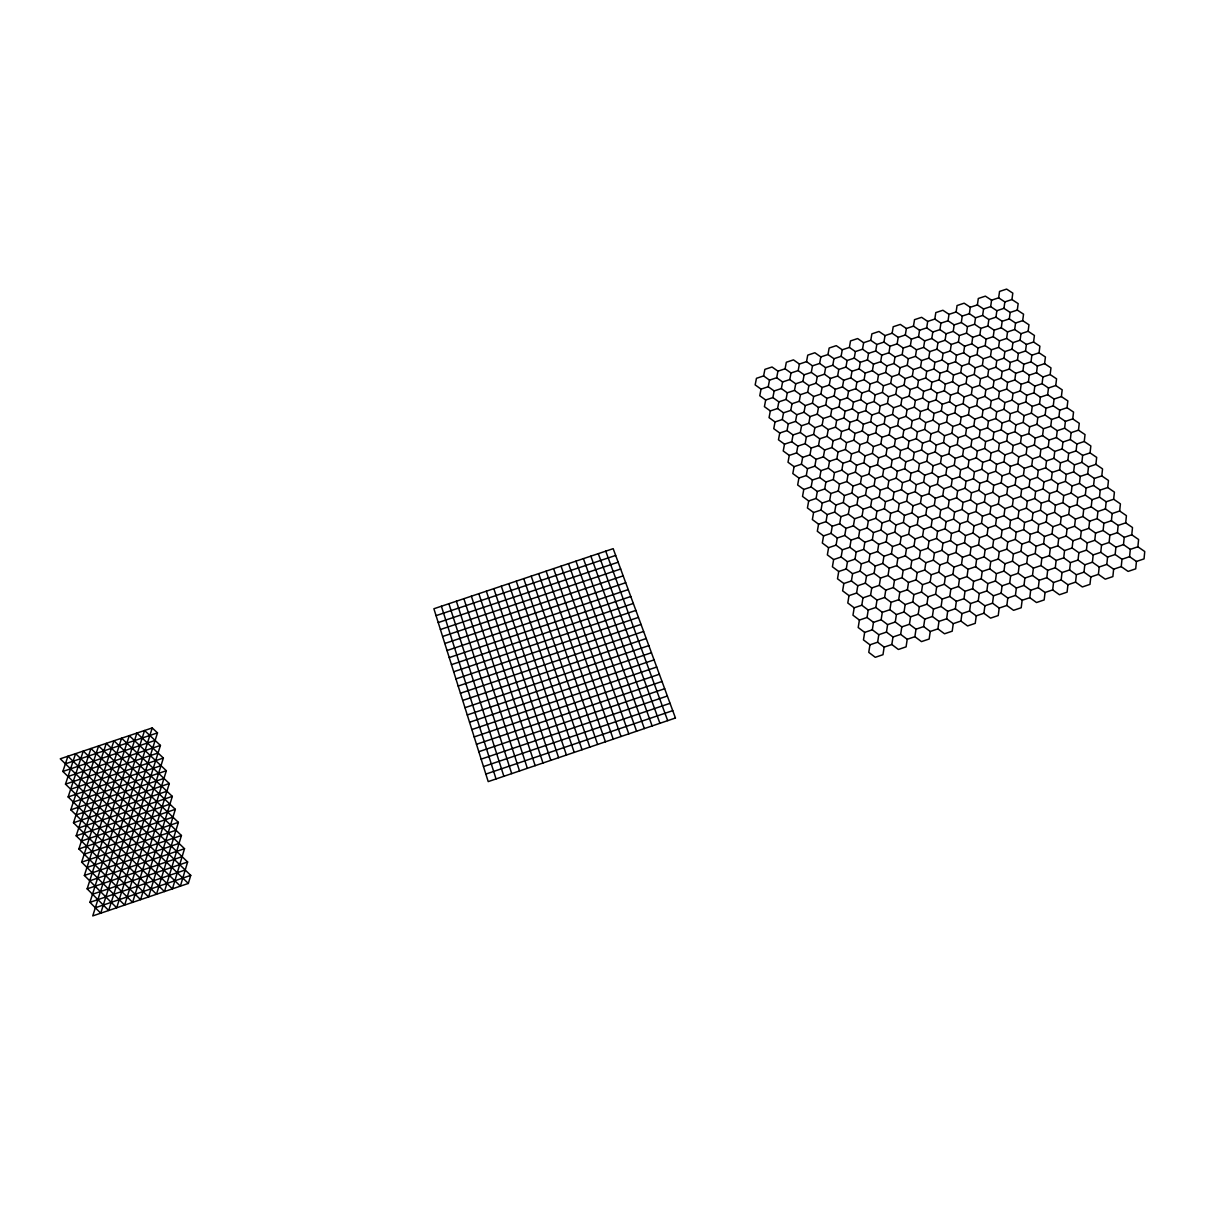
<?xml version="1.0" encoding="UTF-8"?>
<svg xmlns="http://www.w3.org/2000/svg" width="1205" height="1205" viewBox="0 0 1205 1205"><rect width="100%" height="100%" fill="white"/><g stroke="black" fill="none" stroke-linecap="round" stroke-linejoin="round"><path stroke-width="1.5" d="M1136.436 561.455L1135.713 568.82L1128.106 571.411L1121.237 566.621L1113.631 569.197L1106.793 564.422L1099.201 566.998L1092.393 562.223L1084.801 564.799L1078.038 560.039L1070.447 562.615L1063.714 557.855L1056.137 560.43L1049.435 555.686L1041.858 558.246L1035.185 553.517L1027.624 556.077L1020.981 551.348L1013.42 553.908L1006.808 549.194L999.261 551.739L992.679 547.04L985.133 549.585L978.581 544.901L971.049 547.447L964.527 542.747L957.011 545.293L950.504 540.623L942.988 543.154L936.526 538.484L929.025 541.03L922.578 536.376L915.092 538.891L908.675 534.252L901.189 536.782L894.803 532.143L887.332 534.659L880.976 530.034L873.505 532.55L867.178 527.926L859.707 530.441L853.426 525.832L845.955 528.347L839.704 523.753L832.248 526.254L826.012 521.66L818.572 524.16L812.366 519.581L813.601 512.517L821.027 510.031L827.233 514.58L834.673 512.095L840.894 516.659L848.335 514.158L854.601 518.737L862.057 516.237L868.338 520.816L875.794 518.316L882.12 522.91L889.576 520.394L895.918 525.003L903.389 522.488L909.775 527.097L917.246 524.582L923.663 529.206L931.134 526.675L937.58 531.315L945.066 528.784L951.528 533.423L959.029 530.893L965.536 535.547L973.038 533.017L979.56 537.671L987.076 535.14L993.628 539.81L1001.159 537.264L1007.741 541.949L1015.273 539.403L1021.885 544.088L1029.432 541.542L1036.074 546.242L1043.62 543.681L1050.293 548.395L1057.854 545.835L1064.557 550.564L1072.119 547.989L1078.852 552.718L1086.428 550.158L1093.191 554.903L1100.767 552.327L1107.576 557.072L1115.152 554.511L1121.991 559.256L1129.582 556.68L1136.436 561.455L1144.042 558.879L1144.75 551.529L1137.882 546.799L1130.305 549.36L1123.482 544.63L1115.905 547.191L1109.112 542.476L1101.551 545.037L1094.773 540.322L1087.226 542.883L1080.493 538.168L1072.947 540.729L1066.229 536.029L1058.698 538.59L1052.025 533.89L1044.494 536.451L1037.851 531.767L1030.32 534.312L1023.708 529.643L1016.192 532.188L1009.609 527.534L1002.093 530.064L995.541 525.41L988.04 527.941L981.518 523.316L974.032 525.832L967.525 521.208L960.039 523.738L953.577 519.114L946.106 521.629L939.659 517.02L932.188 519.536L925.786 514.942L918.331 517.457L911.944 512.863L904.488 515.379L898.147 510.784L890.691 513.3L884.38 508.721L876.939 511.221L870.643 506.657L863.217 509.158L856.951 504.609L849.525 507.094L843.289 502.545L835.878 505.046L829.673 500.512L822.262 502.997L816.086 498.463L808.676 500.949L802.53 496.43L803.78 489.456L811.161 486.971L817.306 491.474L824.702 488.989L830.878 493.508L838.273 491.022L844.479 495.541L851.875 493.056L858.111 497.575L865.521 495.089L871.787 499.623L879.213 497.123L885.494 501.672L892.92 499.171L899.246 503.72L906.672 501.22L913.029 505.784L920.469 503.283L926.841 507.847L934.297 505.332L940.698 509.911L948.154 507.41L954.601 511.989L962.057 509.474L968.519 514.068L975.99 511.553L982.482 516.162L989.968 513.646L996.49 518.255L1003.976 515.725L1010.528 520.349L1018.029 517.819L1024.611 522.458L1032.113 519.927L1038.725 524.567L1046.226 522.036L1052.884 526.69L1060.4 524.145L1067.073 528.799L1074.589 526.269L1081.307 530.938L1088.823 528.377L1095.571 533.062L1103.102 530.516L1109.88 535.201L1117.412 532.655L1124.22 537.355L1131.766 534.794L1138.604 539.494L1137.882 546.799M1129.582 556.68L1130.305 549.36M1131.766 534.794L1132.504 527.534L1125.696 522.865L1118.165 525.41L1111.402 520.741L1103.885 523.286L1097.137 518.632L1089.621 521.178L1082.918 516.523L1075.417 519.069L1068.73 514.43L1061.228 516.96L1054.586 512.336L1047.1 514.866L1040.472 510.242L1033.001 512.773L1026.404 508.164L1018.933 510.679L1012.381 506.085L1004.91 508.6L998.388 504.006L990.917 506.522L984.425 501.943L976.969 504.458L970.507 499.879L963.051 502.395L956.619 497.831L949.178 500.331L942.762 495.767L935.336 498.268L928.95 493.734L921.539 496.219L915.182 491.685L907.772 494.186L901.445 489.652L894.035 492.137L887.739 487.618L880.343 490.104L874.077 485.6L866.681 488.085L860.445 483.582L853.05 486.067L846.844 481.563L839.463 484.049L833.288 479.56L825.907 482.03L819.762 477.557L812.396 480.027L806.281 475.553L798.915 478.024L792.815 473.565L794.08 466.666L801.415 464.211L807.516 468.655L814.851 466.184L820.982 470.628L828.332 468.173L834.478 472.616L841.843 470.161L848.019 474.619L855.384 472.149L861.59 476.623L868.971 474.152L875.207 478.626L882.587 476.156L888.853 480.644L896.234 478.159L902.53 482.648L909.926 480.177L916.252 484.681L923.648 482.196L930.004 486.7L937.415 484.214L943.801 488.733L951.212 486.248L957.629 490.781L965.039 488.281L971.486 492.815L978.912 490.315L985.389 494.863L992.815 492.363L999.322 496.927L1006.762 494.412L1013.3 498.975L1020.74 496.475L1027.308 501.054L1034.764 498.524L1041.346 503.118L1048.817 500.602L1055.444 505.196L1062.915 502.666L1069.558 507.275L1077.044 504.744L1083.717 509.369L1091.218 506.838L1097.921 511.462L1105.422 508.917L1112.155 513.556L1119.656 511.01L1126.434 515.665L1125.696 522.865M1121.237 566.621L1121.991 559.256M1123.482 544.63L1124.22 537.355M1113.631 569.197L1112.863 576.593L1105.241 579.168L1098.403 574.363L1090.796 576.954L1083.988 572.164L1076.381 574.74L1069.618 569.95L1062.012 572.526L1055.279 567.751L1047.687 570.327L1040.984 565.567L1033.393 568.127L1026.72 563.383L1019.144 565.943L1012.486 561.199L1004.925 563.759L998.312 559.015L990.751 561.575L984.169 556.846L976.607 559.406L970.055 554.692L962.509 557.237L955.987 552.538L948.44 555.083L941.949 550.384L934.417 552.929L927.955 548.23L920.439 550.775L913.992 546.091L906.476 548.637L900.075 543.967L892.574 546.498L886.187 541.828L878.701 544.359L872.345 539.704L864.859 542.235L858.532 537.596L851.046 540.111L844.765 535.472L837.294 538.002L831.028 533.378L823.557 535.894L817.321 531.269L818.572 524.16M1115.152 554.511L1115.905 547.191M1117.412 532.655L1118.165 525.41M1119.656 511.01L1120.409 503.856L1113.661 499.247L1106.19 501.777L1099.472 497.168L1092.001 499.698L1085.313 495.104L1077.857 497.62L1071.2 493.041L1063.744 495.556L1057.131 490.992L1049.676 493.508L1043.093 488.944L1035.637 491.444L1029.085 486.895L1021.644 489.396L1015.122 484.847L1007.696 487.347L1001.189 482.813L993.764 485.314L987.302 480.795L979.876 483.28L973.444 478.762L966.033 481.262L959.617 476.743L952.221 479.229L945.835 474.74L938.454 477.225L932.098 472.721L924.702 475.207L918.376 470.718L911.01 473.204L904.714 468.73L897.333 471.2L891.067 466.742L883.702 469.212L877.466 464.753L870.115 467.209L863.895 462.765L856.544 465.235L850.368 460.792L843.018 463.247L836.873 458.819L829.537 461.274L823.407 456.861L816.071 459.301L809.986 454.888L802.666 457.343L796.58 452.929L789.275 455.385L783.235 450.986L784.5 444.163L791.79 441.738L797.83 446.106L805.136 443.666L811.206 448.049L818.511 445.609L824.612 449.992L831.932 447.552L838.047 451.95L845.368 449.495L851.528 453.908L858.864 451.453L865.039 455.882L872.375 453.411L878.596 457.84L885.931 455.385L892.167 459.813L899.517 457.358L905.783 461.801L913.149 459.331L919.445 463.789L926.811 461.319L933.137 465.778L940.503 463.292L946.859 467.766L954.24 465.296L960.611 469.769L968.007 467.284L974.423 471.773L981.804 469.287L988.251 473.791L995.646 471.291L1002.123 475.794L1009.534 473.309L1016.026 477.828L1023.437 475.327L1029.974 479.846L1037.4 477.346L1043.952 481.88L1051.378 479.379L1057.975 483.913L1065.401 481.413L1072.028 485.961L1079.469 483.446L1086.112 488.01L1093.568 485.495L1100.24 490.058L1107.711 487.543L1114.414 492.122L1113.661 499.247M1106.793 564.422L1107.576 557.072M1109.112 542.476L1109.88 535.201M1111.402 520.741L1112.155 513.556M1098.403 574.363L1099.201 566.998M1100.767 552.327L1101.551 545.037M1103.102 530.516L1103.885 523.286M1105.422 508.917L1106.19 501.777M1107.711 487.543L1108.464 480.464L1101.792 475.93L1094.351 478.43L1087.693 473.896L1080.267 476.397L1073.655 471.878L1066.229 474.378L1059.647 469.86L1052.236 472.345L1045.669 467.841L1038.258 470.342L1031.736 465.838L1024.34 468.323L1017.833 463.835L1010.438 466.32L1003.976 461.831L996.58 464.317L990.149 459.843L982.768 462.328L976.351 457.855L968.986 460.34L962.599 455.882L955.234 458.352L948.877 453.908L941.527 456.379L935.201 451.935L927.85 454.406L921.554 449.962L914.218 452.432L907.937 448.004L900.602 450.459L894.366 446.061L887.046 448.501L880.825 444.103L873.505 446.558L867.314 442.16L860.009 444.6L853.848 440.217L846.543 442.657L840.412 438.289L833.122 440.729L827.022 436.361L819.716 438.786L813.646 434.433L806.371 436.858L800.316 432.505L793.041 434.945L787.016 430.592L779.755 433.017L773.761 428.679L775.026 421.946L782.286 419.521L788.281 423.844L795.526 421.419L801.551 425.742L808.811 423.317L814.866 427.655L822.126 425.229L828.212 429.567L835.487 427.142L841.587 431.48L848.877 429.055L855.008 433.408L862.298 430.968L868.459 435.336L875.749 432.896L881.94 437.264L889.245 434.824L895.451 439.207L902.771 436.752L909.007 441.151L916.327 438.695L922.608 443.094L929.929 440.638L936.225 445.052L943.56 442.596L949.886 447.01L957.237 444.54L963.593 448.968L970.929 446.498L977.315 450.941L984.681 448.471L991.082 452.914L998.448 450.444L1004.895 454.888L1012.26 452.417L1018.737 456.876L1026.118 454.39L1032.61 458.864L1039.99 456.379L1046.527 460.852L1053.923 458.367L1060.475 462.856L1067.871 460.37L1074.468 464.859L1081.864 462.374L1088.492 466.877L1095.902 464.377L1102.545 468.896L1101.792 475.93M1090.796 576.954L1089.983 584.365L1082.361 586.956L1075.553 582.136L1067.931 584.726L1061.168 579.906L1053.547 582.497L1046.814 577.692L1039.207 580.268L1032.489 575.478L1024.898 578.054L1018.21 573.279L1010.618 575.854L1003.976 571.08L996.399 573.655L989.772 568.881L982.196 571.456L975.613 566.696L968.052 569.257L961.5 564.527L953.938 567.073L947.416 562.343L939.855 564.904L933.363 560.174L925.817 562.72L919.355 558.02L911.808 560.566L905.377 555.851L897.846 558.397L891.444 553.713L883.928 556.243L877.541 551.559L870.025 554.089L863.684 549.42L856.183 551.95L849.856 547.281L842.355 549.811L836.074 545.157L828.588 547.688L822.322 543.033L823.557 535.894M1092.393 562.223L1093.191 554.903M1094.773 540.322L1095.571 533.062M1097.137 518.632L1097.921 511.462M1099.472 497.168L1100.24 490.058M1083.988 572.164L1084.801 564.799M1086.428 550.158L1087.226 542.883M1088.823 528.377L1089.621 521.178M1091.218 506.838L1092.001 499.698M1093.568 485.495L1094.351 478.43M1095.902 464.377L1096.671 457.388L1090.058 452.899L1082.662 455.385L1076.08 450.911L1068.699 453.396L1062.132 448.938L1054.752 451.423L1048.229 446.965L1040.864 449.435L1034.357 444.991L1026.991 447.462L1020.53 443.033L1013.164 445.504L1006.732 441.06L999.382 443.53L992.965 439.117L985.63 441.572L979.243 437.159L971.908 439.629L965.551 435.216L958.216 437.671L951.89 433.288L944.569 435.728L938.273 431.345L930.968 433.8L924.687 429.417L917.382 431.857L911.146 427.489L903.84 429.929L897.635 425.576L890.344 428.016L884.154 423.663L876.863 426.103L870.703 421.75L863.428 424.19L857.297 419.852L850.037 422.277L843.922 417.954L836.662 420.379L830.591 416.056L823.331 418.481L817.276 414.159L810.031 416.584L804.006 412.276L796.776 414.701L790.781 410.408L783.536 412.818L777.571 408.525L770.341 410.935L764.407 406.657L765.687 400L772.887 397.59L778.837 401.852L786.052 399.442L792.016 403.72L799.231 401.31L805.241 405.588L812.456 403.178L818.481 407.456L825.726 405.046L831.766 409.339L839.011 406.913L845.097 411.221L852.342 408.796L858.442 413.104L865.702 410.679L871.833 415.002L879.093 412.577L885.253 416.885L892.528 414.46L898.719 418.798L905.994 416.358L912.2 420.696L919.49 418.271L925.726 422.609L933.016 420.168L939.298 424.537L946.588 422.081L952.884 426.45L960.189 424.009L966.53 428.377L973.836 425.922L980.192 430.306L987.513 427.85L993.899 432.249L1001.219 429.793L1007.636 434.192L1014.972 431.721L1021.418 436.135L1028.754 433.664L1035.231 438.093L1042.566 435.623L1049.073 440.051L1056.424 437.581L1062.961 442.009L1070.326 439.539L1076.878 443.982L1084.244 441.497L1090.841 445.955L1090.058 452.899M1075.553 582.136L1076.381 574.74M1078.038 560.039L1078.852 552.718M1080.493 538.168L1081.307 530.938M1082.918 516.523L1083.717 509.369M1085.313 495.104L1086.112 488.01M1087.693 473.896L1088.492 466.877M1067.931 584.726L1067.088 592.137L1059.451 594.743L1052.673 589.893L1045.051 592.499L1038.303 587.663L1030.682 590.254L1023.979 585.434L1016.357 588.025L1009.685 583.22L1002.078 585.796L995.435 581.006L987.829 583.582L981.216 578.792L973.625 581.367L967.043 576.593L959.451 579.153L952.899 574.393L945.323 576.954L938.8 572.194L931.239 574.755L924.732 570.01L917.171 572.571L910.709 567.826L903.163 570.387L896.731 565.657L889.185 568.203L882.783 563.488L875.237 566.034L868.865 561.319L861.334 563.865L854.993 559.165L847.461 561.711L841.15 557.011L833.634 559.557L827.353 554.872L828.588 547.688M1069.618 569.95L1070.447 562.615M1072.119 547.989L1072.947 540.729M1074.589 526.269L1075.417 519.069M1077.044 504.744L1077.857 497.62M1079.469 483.446L1080.267 476.397M1081.864 462.374L1082.662 455.385M1084.244 441.497L1085.027 434.583L1078.475 430.17L1071.125 432.64L1064.602 428.227L1057.252 430.682L1050.76 426.284L1043.425 428.739L1036.948 424.356L1029.627 426.811L1023.181 422.428L1015.86 424.883L1009.459 420.5L1002.138 422.955L995.752 418.587L988.446 421.027L982.09 416.674L974.8 419.114L968.474 414.761L961.183 417.201L954.872 412.863L947.597 415.303L941.316 410.965L934.041 413.39L927.805 409.067L920.53 411.492L914.309 407.185L907.049 409.61L900.858 405.302L893.613 407.727L887.452 403.419L880.207 405.844L874.062 401.551L866.832 403.961L860.716 399.683L853.486 402.093L847.401 397.816L840.186 400.226L834.131 395.948L826.901 398.358L820.876 394.095L813.661 396.505L807.666 392.243L800.466 394.653L794.487 390.405L787.287 392.8L781.352 388.567L774.152 390.962L768.233 386.73L761.048 389.125L755.158 384.892L756.454 378.31L763.609 375.93L769.513 380.132L776.683 377.752L782.602 381.955L789.772 379.56L795.722 383.777L802.907 381.398L808.886 385.615L816.071 383.22L822.066 387.453L829.266 385.058L835.291 389.29L842.506 386.895L848.561 391.143L855.761 388.748L861.846 392.996L869.061 390.586L875.176 394.848L882.406 392.438L888.537 396.716L895.767 394.306L901.927 398.584L909.173 396.159L915.363 400.452L922.608 398.027L928.829 402.334L936.089 399.909L942.325 404.217L949.585 401.777L955.866 406.1L963.126 403.66L969.438 407.983L976.713 405.558L983.039 409.881L990.314 407.441L996.686 411.779L1003.961 409.339L1010.347 413.692L1017.653 411.251L1024.069 415.605L1031.375 413.149L1037.806 417.517L1045.127 415.062L1051.588 419.445L1058.909 416.99L1065.416 421.358L1072.736 418.903L1079.273 423.301L1078.475 430.17M1061.168 579.906L1062.012 572.526M1063.714 557.855L1064.557 550.564M1066.229 536.029L1067.073 528.799M1068.73 514.43L1069.558 507.275M1071.2 493.041L1072.028 485.961M1073.655 471.878L1074.468 464.859M1076.08 450.911L1076.878 443.982M1052.673 589.893L1053.547 582.497M1055.279 567.751L1056.137 560.43M1057.854 545.835L1058.698 538.59M1060.4 524.145L1061.228 516.96M1062.915 502.666L1063.744 495.556M1065.401 481.413L1066.229 474.378M1067.871 460.37L1068.699 453.396M1070.326 439.539L1071.125 432.64M1072.736 418.903L1073.535 412.08L1067.043 407.712L1059.737 410.167L1053.26 405.814L1045.97 408.254L1039.523 403.916L1032.233 406.356L1025.816 402.018L1018.541 404.458L1012.155 400.135L1004.88 402.575L998.523 398.252L991.248 400.693L984.922 396.385L977.662 398.81L971.351 394.502L964.105 396.927L957.824 392.634L950.579 395.059L944.343 390.781L937.098 393.192L930.878 388.914L923.648 391.339L917.457 387.061L910.227 389.471L904.066 385.223L896.851 387.633L890.706 383.371L883.491 385.781L877.391 381.533L870.191 383.943L864.106 379.696L856.906 382.106L850.851 377.873L843.666 380.268L837.626 376.05L830.441 378.445L824.446 374.228L817.261 376.608L811.296 372.405L804.127 374.8L798.177 370.598L791.007 372.978L785.088 368.79L777.933 371.17L772.043 366.998L764.889 369.363L763.609 375.93M1045.051 592.499L1044.163 599.924L1036.511 602.53L1029.778 597.68L1022.141 600.271L1015.423 595.436L1007.802 598.026L1001.129 593.191L993.492 595.782L986.85 590.962L979.243 593.538L972.616 588.733L965.009 591.309L958.427 586.504L950.835 589.079L944.283 584.289L936.677 586.865L930.155 582.09L922.578 584.651L916.086 579.876L908.51 582.452L902.048 577.677L894.472 580.238L888.04 575.493L880.478 578.054L874.077 573.309L866.531 575.854L860.159 571.125L852.598 573.67L846.256 568.956L838.725 571.501L832.414 566.787L833.634 559.557M1046.814 577.692L1047.687 570.327M1049.435 555.686L1050.293 548.395M1052.025 533.89L1052.884 526.69M1054.586 512.336L1055.444 505.196M1057.131 490.992L1057.975 483.913M1059.647 469.86L1060.475 462.856M1062.132 448.938L1062.961 442.009M1064.602 428.227L1065.416 421.358M1067.043 407.712L1067.841 400.919L1061.379 396.596L1054.089 399.036L1047.642 394.713L1040.382 397.153L1033.965 392.845L1026.69 395.27L1020.304 390.962L1013.043 393.402L1006.687 389.095L999.427 391.52L993.101 387.242L985.856 389.667L979.56 385.374L972.315 387.799L966.033 383.521L958.803 385.946L952.553 381.684L945.338 384.094L939.117 379.831L931.902 382.241L925.711 377.993L918.496 380.403L912.336 376.171L905.121 378.566L898.99 374.333L891.79 376.743L885.675 372.511L878.49 374.906L872.405 370.688L865.22 373.083L859.165 368.881L851.995 371.276L845.955 367.073L838.785 369.453L832.791 365.266L825.621 367.646L819.641 363.458L812.486 365.838L806.537 361.666L799.397 364.046L793.462 359.873L786.323 362.253L785.088 368.79M1038.303 587.663L1039.207 580.268M1040.984 565.567L1041.858 558.246M1043.62 543.681L1044.494 536.451M1046.226 522.036L1047.1 514.866M1048.817 500.602L1049.676 493.508M1051.378 479.379L1052.236 472.345M1053.923 458.367L1054.752 451.423M1056.424 437.581L1057.252 430.682M1058.909 416.99L1059.737 410.167M1061.379 396.596L1062.192 389.848L1055.746 385.54L1048.486 387.98L1042.069 383.687L1034.824 386.112L1028.422 381.834L1021.177 384.244L1014.821 379.982L1007.591 382.392L1001.25 378.129L994.02 380.539L987.723 376.291L980.493 378.701L974.212 374.454L966.997 376.864L960.747 372.616L953.547 375.026L947.326 370.794L940.126 373.189L933.92 368.971L926.735 371.366L920.56 367.148L913.375 369.543L907.229 365.326L900.045 367.721L893.944 363.518L886.76 365.913L880.674 361.726L873.505 364.106L867.449 359.918L860.295 362.298L854.255 358.126L847.1 360.506L841.105 356.334L833.95 358.713L827.971 354.541L820.831 356.921L814.881 352.764L807.742 355.129L806.537 361.666M1029.778 597.68L1030.682 590.254M1032.489 575.478L1033.393 568.127M1035.185 553.517L1036.074 546.242M1037.851 531.767L1038.725 524.567M1040.472 510.242L1041.346 503.118M1043.093 488.944L1043.952 481.88M1045.669 467.841L1046.527 460.852M1048.229 446.965L1049.073 440.051M1050.76 426.284L1051.588 419.445M1053.26 405.814L1054.089 399.036M1055.746 385.54L1056.559 378.837L1050.142 374.559L1042.912 376.984L1036.526 372.722L1029.296 375.132L1022.94 370.884L1015.71 373.294L1009.383 369.046L1002.153 371.456L995.857 367.224L988.642 369.634L982.376 365.401L975.161 367.811L968.91 363.579L961.726 365.989L955.505 361.771L948.305 364.166L942.114 359.964L934.929 362.359L928.769 358.156L921.599 360.551L915.454 356.364L908.284 358.744L902.168 354.571L895.014 356.951L888.928 352.779L881.774 355.159L875.704 350.986L868.564 353.366L862.524 349.209L855.384 351.589L849.389 347.432L842.25 349.796L836.27 345.654L829.145 348.034L827.971 354.541M1022.141 600.271L1021.207 607.727L1013.556 610.332L1006.853 605.467L999.201 608.058L992.528 603.208L984.892 605.799L978.234 600.949L970.612 603.539L964 598.704L956.363 601.295L949.781 596.475L942.174 599.051L935.622 594.231L928.016 596.821L921.494 592.017L913.887 594.592L907.395 589.787L899.804 592.363L893.342 587.573L885.75 590.134L879.334 585.359L871.742 587.935L865.341 583.16L857.779 585.72L851.408 580.961L843.846 583.521L837.505 578.777L838.725 571.501M1023.979 585.434L1024.898 578.054M1026.72 563.383L1027.624 556.077M1029.432 541.542L1030.32 534.312M1032.113 519.927L1033.001 512.773M1034.764 498.524L1035.637 491.444M1037.4 477.346L1038.258 470.342M1039.99 456.379L1040.864 449.435M1042.566 435.623L1043.425 428.739M1045.127 415.062L1045.97 408.254M1047.642 394.713L1048.486 387.98M1050.142 374.559L1050.971 367.887L1044.584 363.654L1037.369 366.064L1031.013 361.831L1023.798 364.226L1017.472 360.009L1010.272 362.419L1003.961 358.201L996.761 360.596L990.495 356.394L983.31 358.789L977.059 354.586L969.874 356.981L963.654 352.794L956.469 355.174L950.278 351.001L943.108 353.381L936.948 349.209L929.778 351.589L923.648 347.417L916.493 349.796L910.378 345.639L903.223 348.019L897.138 343.862L889.998 346.242L883.943 342.1L876.803 344.464L870.778 340.322L863.639 342.702L857.644 338.56L850.519 340.925L849.389 347.432M1015.423 595.436L1016.357 588.025M1018.21 573.279L1019.144 565.943M1020.981 551.348L1021.885 544.088M1023.708 529.643L1024.611 522.458M1026.404 508.164L1027.308 501.054M1029.085 486.895L1029.974 479.846M1031.736 465.838L1032.61 458.864M1034.357 444.991L1035.231 438.093M1036.948 424.356L1037.806 417.517M1039.523 403.916L1040.382 397.153M1042.069 383.687L1042.912 376.984M1044.584 363.654L1045.428 357.011L1039.056 352.794L1031.872 355.204L1025.53 351.001L1018.346 353.396L1012.049 349.194L1004.865 351.589L998.584 347.401L991.414 349.796L985.163 345.624L977.993 348.004L971.772 343.832L964.603 346.227L958.412 342.054L951.257 344.434L945.097 340.277L937.942 342.657L931.796 338.515L924.657 340.879L918.541 336.752L911.417 339.117L905.332 334.99L898.207 337.355L892.137 333.228L885.012 335.593L878.987 331.48L871.878 333.845L870.778 340.322M1006.853 605.467L1007.802 598.026M1009.685 583.22L1010.618 575.854M1012.486 561.199L1013.42 553.908M1015.273 539.403L1016.192 532.188M1018.029 517.819L1018.933 510.679M1020.74 496.475L1021.644 489.396M1023.437 475.327L1024.34 468.323M1026.118 454.39L1026.991 447.462M1028.754 433.664L1029.627 426.811M1031.375 413.149L1032.233 406.356M1033.965 392.845L1034.824 386.112M1036.526 372.722L1037.369 366.064M1039.056 352.794L1039.9 346.197L1033.574 342.024L1026.404 344.419L1020.093 340.232L1012.923 342.627L1006.642 338.454L999.487 340.849L993.236 336.677L986.082 339.072L979.861 334.915L972.706 337.295L966.515 333.152L959.376 335.532L953.215 331.39L946.076 333.77L939.93 329.628L932.806 332.008L926.69 327.881L919.566 330.245L913.48 326.133L906.371 328.498L900.316 324.401L893.206 326.751L892.137 333.228M999.201 608.058L998.237 615.529L990.57 618.135L983.898 613.255L976.246 615.86L969.603 610.995L961.952 613.586L955.339 608.721L947.687 611.327L941.12 606.476L933.483 609.052L926.931 604.217L919.31 606.808L912.788 601.973L905.166 604.549L898.674 599.729L891.067 602.319L884.606 597.499L876.999 600.075L870.582 595.27L862.976 597.846L856.589 593.056L848.998 595.616L842.626 590.842L843.846 583.521M1001.129 593.191L1002.078 585.796M1003.976 571.08L1004.925 563.759M1006.808 549.194L1007.741 541.949M1009.609 527.534L1010.528 520.349M1012.381 506.085L1013.3 498.975M1015.122 484.847L1016.026 477.828M1017.833 463.835L1018.737 456.876M1020.53 443.033L1021.418 436.135M1023.181 422.428L1024.069 415.605M1025.816 402.018L1026.69 395.27M1028.422 381.834L1029.296 375.132M1031.013 361.831L1031.872 355.204M1033.574 342.024L1034.417 335.457L1028.121 331.3L1020.966 333.695L1014.685 329.537L1007.531 331.917L1001.28 327.775L994.14 330.155L987.919 326.028L980.795 328.393L974.589 324.281L967.464 326.645L961.304 322.533L954.179 324.898L948.034 320.786L940.924 323.151L934.809 319.054L927.699 321.419L921.614 317.322L914.52 319.671L913.48 326.133M992.528 603.208L993.492 595.782M995.435 581.006L996.399 573.655M998.312 559.015L999.261 551.739M1001.159 537.264L1002.093 530.064M1003.976 515.725L1004.91 508.6M1006.762 494.412L1007.696 487.347M1009.534 473.309L1010.438 466.32M1012.26 452.417L1013.164 445.504M1014.972 431.721L1015.86 424.883M1017.653 411.251L1018.541 404.458M1020.304 390.962L1021.177 384.244M1022.94 370.884L1023.798 364.226M1025.53 351.001L1026.404 344.419M1028.121 331.3L1028.965 324.778L1022.684 320.651L1015.559 323.03L1009.308 318.903L1002.183 321.283L995.963 317.171L988.838 319.536L982.632 315.439L975.523 317.804L969.362 313.707L962.253 316.056L956.107 311.975L949.013 314.339L942.897 310.257L935.803 312.607L934.809 319.054M983.898 613.255L984.892 605.799M986.85 590.962L987.829 583.582M989.772 568.881L990.751 561.575M992.679 547.04L993.628 539.81M995.541 525.41L996.49 518.255M998.388 504.006L999.322 496.927M1001.189 482.813L1002.123 475.794M1003.976 461.831L1004.895 454.888M1006.732 441.06L1007.636 434.192M1009.459 420.5L1010.347 413.692M1012.155 400.135L1013.043 393.402M1014.821 379.982L1015.71 373.294M1017.472 360.009L1018.346 353.396M1020.093 340.232L1020.966 333.695M1022.684 320.651L1023.542 314.174L1017.291 310.077L1010.182 312.441L1003.961 308.344L996.851 310.709L990.661 306.627L983.566 308.977L977.391 304.91L970.296 307.26L964.151 303.193L957.071 305.543L956.107 311.975M976.246 615.86L975.237 623.346L967.555 625.952L960.912 621.057L953.26 623.663L946.648 618.783L938.981 621.388L932.399 616.508L924.762 619.099L918.21 614.234L910.558 616.824L904.051 611.974L896.415 614.565L889.923 609.715L882.301 612.306L875.839 607.471L868.218 610.046L861.801 605.226L854.179 607.802L847.793 602.982L848.998 595.616M978.234 600.949L979.243 593.538M981.216 578.792L982.196 571.456M984.169 556.846L985.133 549.585M987.076 535.14L988.04 527.941M989.968 513.646L990.917 506.522M992.815 492.363L993.764 485.314M995.646 471.291L996.58 464.317M998.448 450.444L999.382 443.53M1001.219 429.793L1002.138 422.955M1003.961 409.339L1004.88 402.575M1006.687 389.095L1007.591 382.392M1009.383 369.046L1010.272 362.419M1012.049 349.194L1012.923 342.627M1014.685 329.537L1015.559 323.03M1017.291 310.077L1018.165 303.615L1011.944 299.548L1004.85 301.913L998.644 297.846L991.564 300.196L985.389 296.144L978.309 298.494L977.391 304.91M969.603 610.995L970.612 603.539M972.616 588.733L973.625 581.367M975.613 566.696L976.607 559.406M978.581 544.901L979.56 537.671M981.518 523.316L982.482 516.162M984.425 501.943L985.389 494.863M987.302 480.795L988.251 473.791M990.149 459.843L991.082 452.914M992.965 439.117L993.899 432.249M995.752 418.587L996.686 411.779M998.523 398.252L999.427 391.52M1001.25 378.129L1002.153 371.456M1003.961 358.201L1004.865 351.589M1006.642 338.454L1007.531 331.917M1009.308 318.903L1010.182 312.441M1011.944 299.548L1012.803 293.131L1006.612 289.095L999.548 291.444L998.644 297.846M960.912 621.057L961.952 613.586M964 598.704L965.009 591.309M967.043 576.593L968.052 569.257M970.055 554.692L971.049 547.447M973.038 533.017L974.032 525.832M975.99 511.553L976.969 504.458M978.912 490.315L979.876 483.28M981.804 469.287L982.768 462.328M984.681 448.471L985.63 441.572M987.513 427.85L988.446 421.027M990.314 407.441L991.248 400.693M993.101 387.242L994.02 380.539M995.857 367.224L996.761 360.596M998.584 347.401L999.487 340.849M1001.28 327.775L1002.183 321.283M1003.961 308.344L1004.85 301.913M953.26 623.663L952.206 631.179L944.524 633.785L937.912 628.874L930.245 631.48L923.663 626.585L915.996 629.191L909.444 624.295L901.792 626.886L895.27 622.021L887.618 624.612L881.141 619.747L873.489 622.337L867.043 617.472L859.406 620.063L852.974 615.213L854.179 607.802M955.339 608.721L956.363 601.295M958.427 586.504L959.451 579.153M961.5 564.527L962.509 557.237M964.527 542.747L965.536 535.547M967.525 521.208L968.519 514.068M970.507 499.879L971.486 492.815M973.444 478.762L974.423 471.773M976.351 457.855L977.315 450.941M979.243 437.159L980.192 430.306M982.09 416.674L983.039 409.881M984.922 396.385L985.856 389.667M987.723 376.291L988.642 369.634M990.495 356.394L991.414 349.796M993.236 336.677L994.14 330.155M995.963 317.171L996.851 310.709M946.648 618.783L947.687 611.327M949.781 596.475L950.835 589.079M952.899 574.393L953.938 567.073M955.987 552.538L957.011 545.293M959.029 530.893L960.039 523.738M962.057 509.474L963.051 502.395M965.039 488.281L966.033 481.262M968.007 467.284L968.986 460.34M970.929 446.498L971.908 439.629M973.836 425.922L974.8 419.114M976.713 405.558L977.662 398.81M979.56 385.374L980.493 378.701M982.376 365.401L983.31 358.789M985.163 345.624L986.082 339.072M987.919 326.028L988.838 319.536M990.661 306.627L991.564 300.196M937.912 628.874L938.981 621.388M941.12 606.476L942.174 599.051M944.283 584.289L945.323 576.954M947.416 562.343L948.44 555.083M950.504 540.623L951.528 533.423M953.577 519.114L954.601 511.989M956.619 497.831L957.629 490.781M959.617 476.743L960.611 469.769M962.599 455.882L963.593 448.968M965.551 435.216L966.53 428.377M968.474 414.761L969.438 407.983M971.351 394.502L972.315 387.799M974.212 374.454L975.161 367.811M977.059 354.586L977.993 348.004M979.861 334.915L980.795 328.393M982.632 315.439L983.566 308.977M930.245 631.48L929.16 639.012L921.464 641.617L914.881 636.692L907.214 639.298L900.662 634.387L892.98 636.993L886.473 632.098L878.807 634.689L872.315 629.793L864.663 632.399L858.201 627.519L859.406 620.063M932.399 616.508L933.483 609.052M935.622 594.231L936.677 586.865M938.8 572.194L939.855 564.904M941.949 550.384L942.988 543.154M945.066 528.784L946.106 521.629M948.154 507.41L949.178 500.331M951.212 486.248L952.221 479.229M954.24 465.296L955.234 458.352M957.237 444.54L958.216 437.671M960.189 424.009L961.183 417.201M963.126 403.66L964.105 396.927M966.033 383.521L966.997 376.864M968.91 363.579L969.874 356.981M971.772 343.832L972.706 337.295M974.589 324.281L975.523 317.804M923.663 626.585L924.762 619.099M926.931 604.217L928.016 596.821M930.155 582.09L931.239 574.755M933.363 560.174L934.417 552.929M936.526 538.484L937.58 531.315M939.659 517.02L940.698 509.911M942.762 495.767L943.801 488.733M945.835 474.74L946.859 467.766M948.877 453.908L949.886 447.01M951.89 433.288L952.884 426.45M954.872 412.863L955.866 406.1M957.824 392.634L958.803 385.946M960.747 372.616L961.726 365.989M963.654 352.794L964.603 346.227M966.515 333.152L967.464 326.645M969.362 313.707L970.296 307.26M914.881 636.692L915.996 629.191M918.21 614.234L919.31 606.808M921.494 592.017L922.578 584.651M924.732 570.01L925.817 562.72M927.955 548.23L929.025 541.03M931.134 526.675L932.188 519.536M934.297 505.332L935.336 498.268M937.415 484.214L938.454 477.225M940.503 463.292L941.527 456.379M943.56 442.596L944.569 435.728M946.588 422.081L947.597 415.303M949.585 401.777L950.579 395.059M952.553 381.684L953.547 375.026M955.505 361.771L956.469 355.174M958.412 342.054L959.376 335.532M961.304 322.533L962.253 316.056M907.214 639.298L906.085 646.844L898.388 649.465L891.836 644.524L884.139 647.13L877.632 642.205L869.95 644.811L863.458 639.9L864.663 632.399M909.444 624.295L910.558 616.824M912.788 601.973L913.887 594.592M916.086 579.876L917.171 572.571M919.355 558.02L920.439 550.775M922.578 536.376L923.663 529.206M925.786 514.942L926.841 507.847M928.95 493.734L930.004 486.7M932.098 472.721L933.137 465.778M935.201 451.935L936.225 445.052M938.273 431.345L939.298 424.537M941.316 410.965L942.325 404.217M944.343 390.781L945.338 384.094M947.326 370.794L948.305 364.166M950.278 351.001L951.257 344.434M953.215 331.39L954.179 324.898M900.662 634.387L901.792 626.886M904.051 611.974L905.166 604.549M907.395 589.787L908.51 582.452M910.709 567.826L911.808 560.566M913.992 546.091L915.092 538.891M917.246 524.582L918.331 517.457M920.469 503.283L921.539 496.219M923.648 482.196L924.702 475.207M926.811 461.319L927.85 454.406M929.929 440.638L930.968 433.8M933.016 420.168L934.041 413.39M936.089 399.909L937.098 393.192M939.117 379.831L940.126 373.189M942.114 359.964L943.108 353.381M945.097 340.277L946.076 333.77M948.034 320.786L949.013 314.339M891.836 644.524L892.98 636.993M895.27 622.021L896.415 614.565M898.674 599.729L899.804 592.363M902.048 577.677L903.163 570.387M905.377 555.851L906.476 548.637M908.675 534.252L909.775 527.097M911.944 512.863L913.029 505.784M915.182 491.685L916.252 484.681M918.376 470.718L919.445 463.789M921.554 449.962L922.608 443.094M924.687 429.417L925.726 422.609M927.805 409.067L928.829 402.334M930.878 388.914L931.902 382.241M933.92 368.971L934.929 362.359M936.948 349.209L937.942 342.657M939.93 329.628L940.924 323.151M884.139 647.13L882.979 654.692L875.267 657.312L868.76 652.357L869.95 644.811M886.473 632.098L887.618 624.612M889.923 609.715L891.067 602.319M893.342 587.573L894.472 580.238M896.731 565.657L897.846 558.397M900.075 543.967L901.189 536.782M903.389 522.488L904.488 515.379M906.672 501.22L907.772 494.186M909.926 480.177L911.01 473.204M913.149 459.331L914.218 452.432M916.327 438.695L917.382 431.857M919.49 418.271L920.53 411.492M922.608 398.027L923.648 391.339M925.711 377.993L926.735 371.366M928.769 358.156L929.778 351.589M931.796 338.515L932.806 332.008M877.632 642.205L878.807 634.689M881.141 619.747L882.301 612.306M884.606 597.499L885.75 590.134M888.04 575.493L889.185 568.203M891.444 553.713L892.574 546.498M894.803 532.143L895.918 525.003M898.147 510.784L899.246 503.72M901.445 489.652L902.53 482.648M904.714 468.73L905.783 461.801M907.937 448.004L909.007 441.151M911.146 427.489L912.2 420.696M914.309 407.185L915.363 400.452M917.457 387.061L918.496 380.403M920.56 367.148L921.599 360.551M923.648 347.417L924.657 340.879M926.69 327.881L927.699 321.419M872.315 629.793L873.489 622.337M875.839 607.471L876.999 600.075M879.334 585.359L880.478 578.054M882.783 563.488L883.928 556.243M886.187 541.828L887.332 534.659M889.576 520.394L890.691 513.3M892.92 499.171L894.035 492.137M896.234 478.159L897.333 471.2M899.517 457.358L900.602 450.459M902.771 436.752L903.84 429.929M905.994 416.358L907.049 409.61M909.173 396.159L910.227 389.471M912.336 376.171L913.375 369.543M915.454 356.364L916.493 349.796M918.541 336.752L919.566 330.245M861.801 605.226L862.976 597.846M865.341 583.16L866.531 575.854M868.865 561.319L870.025 554.089M872.345 539.704L873.505 532.55M875.794 518.316L876.939 511.221M879.213 497.123L880.343 490.104M882.587 476.156L883.702 469.212M885.931 455.385L887.046 448.501M889.245 434.824L890.344 428.016M892.528 414.46L893.613 407.727M895.767 394.306L896.851 387.633M898.99 374.333L900.045 367.721M902.168 354.571L903.223 348.019M905.332 334.99L906.371 328.498M867.043 617.472L868.218 610.046M870.582 595.27L871.742 587.935M874.077 573.309L875.237 566.034M877.541 551.559L878.701 544.359M880.976 530.034L882.12 522.91M884.38 508.721L885.494 501.672M887.739 487.618L888.853 480.644M891.067 466.742L892.167 459.813M894.366 446.061L895.451 439.207M897.635 425.576L898.719 418.798M900.858 405.302L901.927 398.584M904.066 385.223L905.121 378.566M907.229 365.326L908.284 358.744M910.378 345.639L911.417 339.117M856.589 593.056L857.779 585.72M860.159 571.125L861.334 563.865M863.684 549.42L864.859 542.235M867.178 527.926L868.338 520.816M870.643 506.657L871.787 499.623M874.077 485.6L875.207 478.626M877.466 464.753L878.596 457.84M880.825 444.103L881.94 437.264M884.154 423.663L885.253 416.885M887.452 403.419L888.537 396.716M890.706 383.371L891.79 376.743M893.944 363.518L895.014 356.951M897.138 343.862L898.207 337.355M851.408 580.961L852.598 573.67M854.993 559.165L856.183 551.95M858.532 537.596L859.707 530.441M862.057 516.237L863.217 509.158M865.521 495.089L866.681 488.085M868.971 474.152L870.115 467.209M872.375 453.411L873.505 446.558M875.749 432.896L876.863 426.103M879.093 412.577L880.207 405.844M882.406 392.438L883.491 385.781M885.675 372.511L886.76 365.913M888.928 352.779L889.998 346.242M846.256 568.956L847.461 561.711M849.856 547.281L851.046 540.111M853.426 525.832L854.601 518.737M856.951 504.609L858.111 497.575M860.445 483.582L861.59 476.623M863.895 462.765L865.039 455.882M867.314 442.16L868.459 435.336M870.703 421.75L871.833 415.002M874.062 401.551L875.176 394.848M877.391 381.533L878.49 374.906M880.674 361.726L881.774 355.159M883.943 342.1L885.012 335.593M841.15 557.011L842.355 549.811M844.765 535.472L845.955 528.347M848.335 514.158L849.525 507.094M851.875 493.056L853.05 486.067M855.384 472.149L856.544 465.235M858.864 451.453L860.009 444.6M862.298 430.968L863.428 424.19M865.702 410.679L866.832 403.961M869.061 390.586L870.191 383.943M872.405 370.688L873.505 364.106M875.704 350.986L876.803 344.464M836.074 545.157L837.294 538.002M839.704 523.753L840.894 516.659M843.289 502.545L844.479 495.541M846.844 481.563L848.019 474.619M850.368 460.792L851.528 453.908M853.848 440.217L855.008 433.408M857.297 419.852L858.442 413.104M860.716 399.683L861.846 392.996M864.106 379.696L865.22 373.083M867.449 359.918L868.564 353.366M831.028 533.378L832.248 526.254M834.673 512.095L835.878 505.046M838.273 491.022L839.463 484.049M841.843 470.161L843.018 463.247M845.368 449.495L846.543 442.657M848.877 429.055L850.037 422.277M852.342 408.796L853.486 402.093M855.761 388.748L856.906 382.106M859.165 368.881L860.295 362.298M862.524 349.209L863.639 342.702M826.012 521.66L827.233 514.58M829.673 500.512L830.878 493.508M833.288 479.56L834.478 472.616M836.873 458.819L838.047 451.95M840.412 438.289L841.587 431.48M843.922 417.954L845.097 411.221M847.401 397.816L848.561 391.143M850.851 377.873L851.995 371.276M854.255 358.126L855.384 351.589M821.027 510.031L822.262 502.997M824.702 488.989L825.907 482.03M828.332 468.173L829.537 461.274M831.932 447.552L833.122 440.729M835.487 427.142L836.662 420.379M839.011 406.913L840.186 400.226M842.506 386.895L843.666 380.268M845.955 367.073L847.1 360.506M816.086 498.463L817.306 491.474M819.762 477.557L820.982 470.628M823.407 456.861L824.612 449.992M827.022 436.361L828.212 429.567M830.591 416.056L831.766 409.339M834.131 395.948L835.291 389.29M837.626 376.05L838.785 369.453M841.105 356.334L842.25 349.796M808.676 500.949L807.425 507.968L813.601 512.517M811.161 486.971L812.396 480.027M814.851 466.184L816.071 459.301M818.511 445.609L819.716 438.786M822.126 425.229L823.331 418.481M825.726 405.046L826.901 398.358M829.266 385.058L830.441 378.445M832.791 365.266L833.95 358.713M806.281 475.553L807.516 468.655M809.986 454.888L811.206 448.049M813.646 434.433L814.866 427.655M817.276 414.159L818.481 407.456M820.876 394.095L822.066 387.453M824.446 374.228L825.621 367.646M798.915 478.024L797.665 484.967L803.78 489.456M801.415 464.211L802.666 457.343M805.136 443.666L806.371 436.858M808.811 423.317L810.031 416.584M812.456 403.178L813.661 396.505M816.071 383.22L817.261 376.608M819.641 363.458L820.831 356.921M796.58 452.929L797.83 446.106M800.316 432.505L801.551 425.742M804.006 412.276L805.241 405.588M807.666 392.243L808.886 385.615M811.296 372.405L812.486 365.838M789.275 455.385L788.01 462.238L794.08 466.666M791.79 441.738L793.041 434.945M795.526 421.419L796.776 414.701M799.231 401.31L800.466 394.653M802.907 381.398L804.127 374.8M787.016 430.592L788.281 423.844M790.781 410.408L792.016 403.72M794.487 390.405L795.722 383.777M798.177 370.598L799.397 364.046M779.755 433.017L778.475 439.795L784.5 444.163M782.286 419.521L783.536 412.818M786.052 399.442L787.287 392.8M789.772 379.56L791.007 372.978M777.571 408.525L778.837 401.852M781.352 388.567L782.602 381.955M770.341 410.935L769.061 417.638L775.026 421.946M772.887 397.59L774.152 390.962M776.683 377.752L777.933 371.17M768.233 386.73L769.513 380.132M761.048 389.125L759.768 395.737L765.687 400M188.326 883.446L190.736 875.372L67.932 756.228L62.856 771.441L180.373 886.142L187.619 861.997L75.599 753.652L65.492 784.139L172.436 888.853L184.516 848.697L83.281 751.077L68.143 796.942L164.467 891.549L181.428 835.487L90.947 748.501L70.809 809.805L156.514 894.246L178.37 822.367L98.614 745.925L73.49 822.774L148.561 896.957L175.328 809.338L106.281 743.349L76.186 835.818L140.593 899.653L172.315 796.385L113.948 740.774L78.897 848.938L132.625 902.364L169.303 783.521L121.615 738.213L81.639 862.162L124.657 905.076L166.335 770.733L129.266 735.637L84.38 875.463L116.689 907.787L163.368 758.035L136.918 733.062L87.152 888.853L108.706 910.483L160.431 745.428L144.57 730.501L89.938 902.334L100.738 913.194L157.494 732.881L152.222 727.925L60.25 758.804L188.326 883.446L92.755 915.905L152.222 727.925M471.863 729.567L656.71 667.043M81.639 862.162L175.975 830.245M86.956 867.464L181.428 835.487M474.168 736.918L659.361 674.243M84.38 875.463L179.033 843.41M476.487 744.298L662.012 681.473M89.727 880.81L184.516 848.697M478.807 751.709L664.678 688.718M87.152 888.853L182.106 856.665M481.141 759.135L667.359 696.008M92.514 894.246L187.619 861.997M483.491 766.591L670.04 703.313M89.938 902.334L185.209 870.01M485.841 774.092L672.751 710.649M95.331 907.757L190.736 875.372M65.492 784.139L158.051 753.02M449.239 657.584L630.772 596.505M70.688 789.23L163.368 758.035M451.453 664.663L633.333 603.449M68.143 796.942L160.988 765.672M453.683 671.757L635.894 610.408M73.354 802.048L166.335 770.733M455.927 678.897L638.454 617.397M70.809 809.805L163.94 778.43M76.035 814.972L169.303 783.521M458.186 686.052L641.03 624.401M73.49 822.774L166.923 791.248M460.446 693.237L643.621 631.45M78.732 827.956L172.315 796.385M462.705 700.451L646.226 638.514M76.186 835.818L169.92 804.172M464.979 707.697L648.832 645.609M81.458 841.045L175.328 809.338M467.269 714.957L651.453 652.718M78.897 848.938L172.933 817.156M469.558 722.247L654.074 659.873M84.199 854.209L178.37 822.367M436.059 615.65L615.665 555.43M438.228 622.578L618.165 562.208M440.412 629.522L620.665 569.016M442.612 636.496L623.181 575.854M65.401 763.819L157.494 732.881M62.856 771.441L155.129 740.427M444.811 643.5L625.711 582.708M68.037 776.487L160.431 745.428M447.01 650.534L628.242 589.591M605.738 551.152L667.691 720.65M598.298 553.652L659.918 723.286M590.857 556.153L652.131 725.937M583.401 558.638L644.359 728.573M575.96 561.138L636.586 731.209M568.504 563.639L628.799 733.86M561.048 566.139L621.012 736.496M553.592 568.639L613.225 739.147M546.121 571.14L605.422 741.798M538.665 573.64L597.635 744.434M531.194 576.141L589.832 747.085M523.723 578.641L582.03 749.736M516.252 581.141L574.228 752.387M508.781 583.657L566.425 755.038M501.295 586.157L558.623 757.689M493.824 588.658L550.806 760.34M486.338 591.173L542.988 763.006M478.852 593.688L535.171 765.657M471.366 596.189L527.353 768.308M463.88 598.704L519.536 770.974M456.379 601.205L511.703 773.625M448.893 603.72L503.871 776.291M441.392 606.236L496.038 778.942M675.448 718.014L488.206 781.608L433.89 608.751L613.179 548.667L675.448 718.014"/></g></svg>
